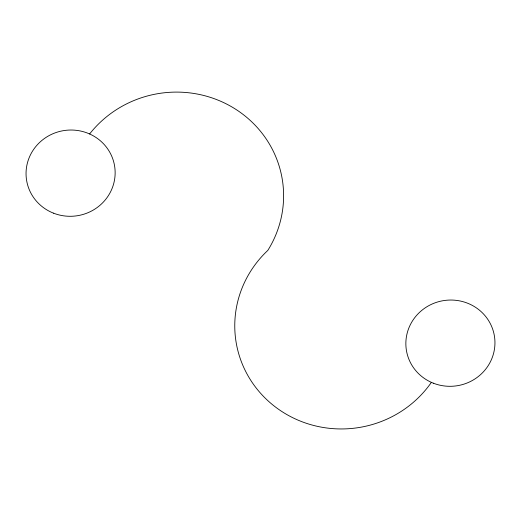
<?xml version="1.0" encoding="UTF-8"?>
<svg xmlns="http://www.w3.org/2000/svg" width="521" height="521" viewBox="0 0 521 521"><rect width="100%" height="100%" fill="white"/><g stroke="black" fill="none" stroke-linecap="round" stroke-linejoin="round"><path stroke-width="0.78" d="M89.619 133.975A108.218 104.63 -8.6 0 1 236.58 109.833A108.218 104.63 -8.6 0 1 267.814 250.412A107.645 104.07 -8.6 0 0 272.997 405.091A107.645 104.07 -8.6 0 0 431.381 382.362M53.507 213.161A44.585 43.106 -8.6 0 0 114.77 167.143A44.585 43.106 -8.6 0 0 43.51 139.172A44.585 43.106 -8.6 0 0 53.507 213.161M433.316 383.176A44.585 43.106 -8.6 0 0 494.579 337.159A44.585 43.106 -8.6 0 0 423.319 309.187A44.585 43.106 -8.6 0 0 433.316 383.176"/></g></svg>
